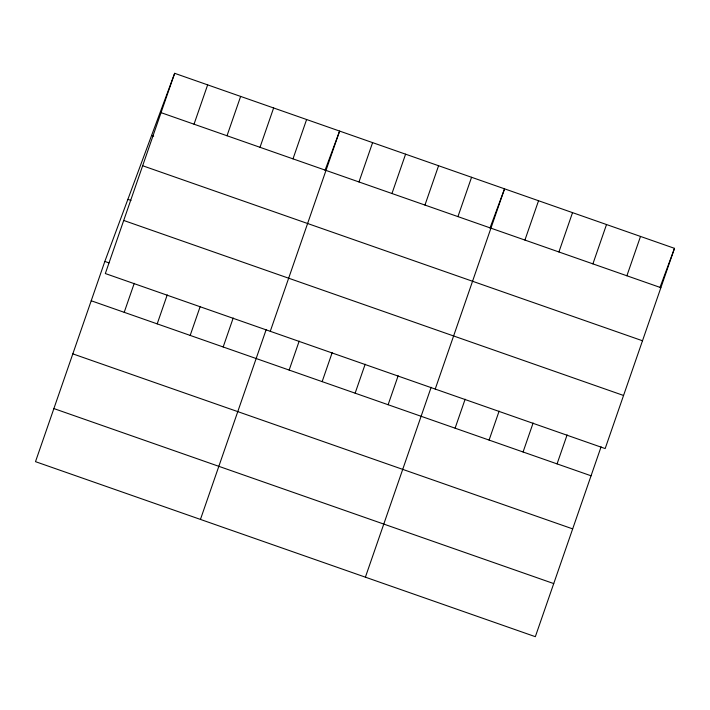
<?xml version="1.0" encoding="UTF-8"?>
<svg xmlns="http://www.w3.org/2000/svg" width="710" height="710" viewBox="0 0 710 710"><rect width="100%" height="100%" fill="white"/><g stroke="black" fill="none" stroke-linecap="round" stroke-linejoin="round"><path stroke-width="1.06" d="M174.66 73.316L105.329 273.545L605.168 448.569L674.5 248.34L174.66 73.316L104.832 261.431L35.5 461.66L535.34 636.684L601.095 446.803M124.206 312.32L134.243 283.334M194.025 124.206L207.648 84.872M157.194 323.875L167.232 294.89M227.014 135.761L240.637 96.418M190.182 335.422L200.22 306.436M260.011 147.307L273.625 107.973M223.171 346.977L233.208 317.991M292.999 158.862L306.613 119.52M200.451 519.418L266.197 329.538M270.27 331.304L339.611 131.075L325.011 170.391M289.147 370.079L299.185 341.093M358.976 181.964L372.599 142.63M322.145 381.625L332.173 352.639M391.964 193.51L405.587 154.177M355.133 393.18L365.171 364.195M424.953 205.066L438.576 165.732M388.121 404.727L398.159 375.75M457.941 216.612L471.564 177.278M365.393 577.177L431.147 387.296M435.221 389.062L504.553 188.833L489.962 228.15M455.101 428.183L465.139 399.197M524.921 240.069L538.544 200.735M489.084 440.085L499.121 411.099M558.912 251.97L572.535 212.636M523.075 451.986L533.112 423M592.903 263.871L606.517 224.537M557.066 463.887L567.104 434.902M626.886 275.773L640.509 236.439M659.909 287.656L674.5 248.34M161.037 112.65L660.877 287.674M151.62 135.397L153.679 136.116M142.657 165.749L642.497 340.764M127.88 199.359L130.968 200.442M123.709 220.455L623.549 395.47M104.832 261.431L108.958 262.877M91.217 300.765L591.057 475.789M72.828 353.864L572.668 528.879M53.889 408.57L553.729 583.584"/></g></svg>
